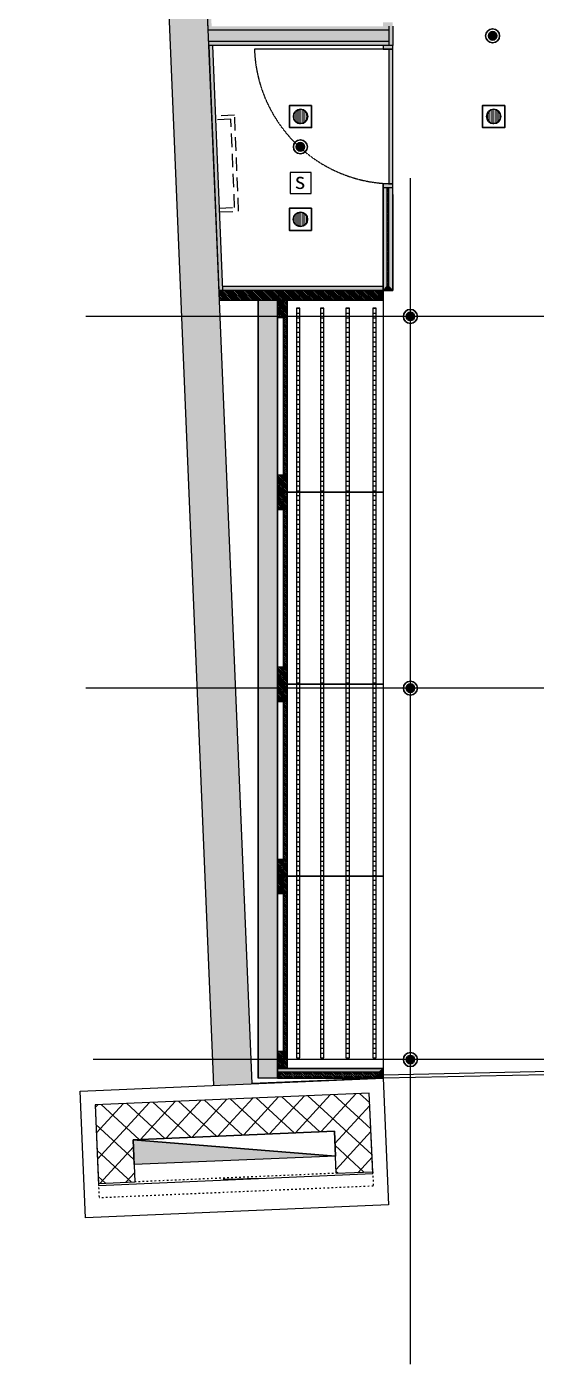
# Model space of a CAD drawing. Header units: millimetres. Extents: x 346472 to 732256, y -34068 to -15883.
# Drawn here: x 607988 to 610642, y -29716 to -22753 of the extents above; entities that cross this region are included whole.
import ezdxf

# ---------------------------------------------------------------- set-up
doc = ezdxf.new("R2010")
doc.units = ezdxf.units.MM
doc.header["$LTSCALE"] = 7
for name, pattern in [('AED-090-P-PL02-N$0$ACAD_ISO03W100', [30, 12, -18]), ('DASH', [0.35, 0.25, -0.1]), ('DASHED', [0.75, 0.5, -0.25]), ('TRATTEGGIATA2', [9.525, 6.35, -3.175])]:
    doc.linetypes.add(name, pattern=pattern)
doc.layers.get('0').update_dxf_attribs({"lineweight": 0})
for name, color, linetype in [('1', 1, 'Continuous'), ('1建筑平面', 7, 'Continuous'), ('AED-090-P-PL02-N$0$HoseReelBackground', 255, 'Continuous'), ('LD_light', 253, 'Continuous'), ('mdf panels', 7, 'Continuous'), ('WALL', 7, 'Continuous'), ('walls', 7, 'Continuous'), ('消防', 5, 'Continuous')]:
    doc.layers.add(name, color=color, linetype=linetype)
for name, color, linetype, lineweight in [('AED-090-P-PL02-N$0$HoseReel', 1, 'Continuous', 13), ('black lacquared metal', 1, 'Continuous', 9), ('EA7 CEILING', 251, 'Continuous', 9), ('EA7 FLOOR', 253, 'Continuous', 5), ('EA7 furniture', 7, 'Continuous', 5), ('LIGHTING LAY OUT', 1, 'Continuous', 18), ('materials', 1, 'Continuous', 40), ('QUOTE', 251, 'Continuous', 5), ('文字', 6, 'Continuous', 5), ('烟感喷淋', 5, 'Continuous', 0)]:
    doc.layers.add(name, color=color, linetype=linetype, lineweight=lineweight)
doc.styles.add('图签-仿宋', font='')
doc.styles.get('图签-仿宋').set_extended_font_data('FangSong_GB2312')

# ---------------------------------------------------------------- blocks, each defined once
blk = doc.blocks.new('Single Rec_1')
at = {"layer": 'LD_light'}
h = blk.add_hatch(dxfattribs=at)
h.set_pattern_fill('DOTS', color=1, scale=10, style=0)
h.set_pattern_definition([(0, (-51.6286, 0), (0.3125, 0.625), [0, -0.625])])
h.paths.add_polyline_path([(10111.94, -501.53, 1), (10103.73, -501.53, 1)])
at = {"layer": 'LD_light', "color": 1}
blk.add_lwpolyline([(10101.49, -495.18), (10114.19, -495.18), (10114.19, -507.88), (10101.49, -507.88)], close=True, dxfattribs=at)
blk.add_circle((10107.84, -501.53), 4.11, dxfattribs=at)
blk = doc.blocks.new('A$C1A5804E3')
at = {"color": 5, "ltscale": 2}
blk.add_lwpolyline([(-699236, -432956), (-698936, -432956), (-698936, -432656), (-699236, -432656)], close=True, dxfattribs=at)
at = {"color": 5, "ltscale": 2, "style": '图签-仿宋'}
blk.add_text('s', height=232, dxfattribs=at).set_placement((-699174, -432889))

msp = doc.modelspace()

# ---------------------------------------------------------------- hatches: boundary and pattern name
at = {"lineweight": 5, "ltscale": 100}
h = msp.add_hatch(color=8, dxfattribs=at)
h.dxf.hatch_style = 1
h.paths.add_polyline_path([(609293.9, -24266.3), (609293.9, -24178.3), (609323.9, -24266.3)], flags=17)
h.paths.add_polyline_path([(609293.9, -24178.3), (609323.9, -24178.3), (609323.9, -24266.3)])
h.paths.add_polyline_path([(609323.9, -24256.3), (609323.9, -24178.3), (609343.9, -24178.3), (609343.9, -24256.3)])
h.paths.add_polyline_path([(609323.9, -25174.3), (609323.9, -24266.3), (609343.9, -24266.3), (609343.9, -25174.3)])
h.paths.add_polyline_path([(609293.9, -25174.3), (609293.9, -25086.3), (609323.9, -25086.3)], flags=17)
h.paths.add_polyline_path([(609293.9, -25174.3), (609323.9, -25086.3), (609323.9, -25174.3)])
h = msp.add_hatch(color=8, dxfattribs=at)
h.dxf.hatch_style = 1
h.paths.add_polyline_path([(609293.9, -25266.3), (609293.9, -25178.3), (609323.9, -25266.3)], flags=17)
h.paths.add_polyline_path([(609293.9, -25178.3), (609323.9, -25178.3), (609323.9, -25266.3)])
h.paths.add_polyline_path([(609323.9, -25256.3), (609323.9, -25178.3), (609343.9, -25178.3), (609343.9, -25256.3)])
h.paths.add_polyline_path([(609323.9, -26174.3), (609323.9, -25266.3), (609343.9, -25266.3), (609343.9, -26174.3)])
h.paths.add_polyline_path([(609293.9, -26174.3), (609293.9, -26086.3), (609323.9, -26086.3)], flags=17)
h.paths.add_polyline_path([(609293.9, -26174.3), (609323.9, -26086.3), (609323.9, -26174.3)])
h = msp.add_hatch(color=8, dxfattribs=at)
h.dxf.hatch_style = 1
h.paths.add_polyline_path([(609293.9, -26266.3), (609293.9, -26178.3), (609323.9, -26266.3)], flags=17)
h.paths.add_polyline_path([(609293.9, -26178.3), (609323.9, -26178.3), (609323.9, -26266.3)])
h.paths.add_polyline_path([(609323.9, -26256.3), (609323.9, -26178.3), (609343.9, -26178.3), (609343.9, -26256.3)])
h.paths.add_polyline_path([(609323.9, -27174.3), (609323.9, -26266.3), (609343.9, -26266.3), (609343.9, -27174.3)])
h.paths.add_polyline_path([(609293.9, -27174.3), (609293.9, -27086.3), (609323.9, -27086.3)], flags=17)
h.paths.add_polyline_path([(609293.9, -27174.3), (609323.9, -27086.3), (609323.9, -27174.3)])
h = msp.add_hatch(color=8, dxfattribs=at)
h.dxf.hatch_style = 1
h.paths.add_polyline_path([(609293.9, -27266.3), (609293.9, -27178.3), (609323.9, -27266.3)], flags=17)
h.paths.add_polyline_path([(609293.9, -27178.3), (609323.9, -27178.3), (609323.9, -27266.3)])
h.paths.add_polyline_path([(609323.9, -27256.3), (609323.9, -27178.3), (609343.9, -27178.3), (609343.9, -27256.3)])
h.paths.add_polyline_path([(609323.9, -28174.3), (609323.9, -27266.3), (609343.9, -27266.3), (609343.9, -28174.3)])
h.paths.add_polyline_path([(609293.9, -28174.3), (609293.9, -28086.3), (609323.9, -28086.3)], flags=17)
h.paths.add_polyline_path([(609293.9, -28174.3), (609323.9, -28086.3), (609323.9, -28174.3)])
at = {"layer": 'AED-090-P-PL02-N$0$HoseReel', "lineweight": 5, "extrusion": (0.001481, 7.72385e-05, 0.999999)}
msp.add_hatch(color=8, dxfattribs=at).paths.add_polyline_path([(609595.4, -28632.3), (608546.4, -28677.3), (608540.8, -28547.5)])
at = {"layer": 'EA7 furniture', "lineweight": 5}
h = msp.add_hatch(color=8, dxfattribs=at)
h.dxf.hatch_style = 1
h.paths.add_polyline_path([(609873.9, -22750.3), (609843.9, -22750.3), (608930.7, -22750.3), (608931.5, -22770.3), (609873.9, -22770.3)])
h.paths.add_polyline_path([(608902.9, -21580.3), (608882.9, -21580.3), (608930.7, -22750.3), (608950.7, -22750.3)])
h = msp.add_hatch(color=8, dxfattribs=at)
h.dxf.hatch_style = 1
h.paths.add_polyline_path([(609893.9, -22010.3), (609843.9, -22010.3), (609843.9, -22030.3), (609893.9, -22030.3)])
h.paths.add_polyline_path([(609893.9, -23570.3), (609843.9, -23570.3), (609843.9, -23590.3), (609893.9, -23590.3)])
h = msp.add_hatch(color=8, dxfattribs=at)
h.dxf.hatch_style = 1
h.paths.add_polyline_path([(609843.9, -22730.3), (609843.9, -22750.3), (609893.9, -22750.3), (609893.9, -22730.3)])
h.paths.add_polyline_path([(609893.9, -22850.3), (609843.9, -22850.3), (609843.9, -22870.3), (609873.9, -22870.3), (609893.9, -22870.3)])
h = msp.add_hatch(color=8, dxfattribs=at)
h.dxf.hatch_style = 1
h.paths.add_polyline_path([(609873.9, -22830.3), (609873.9, -22770.3), (608931.5, -22770.3), (608934, -22830.3)])
h = msp.add_hatch(color=8, dxfattribs=at)
h.dxf.hatch_style = 1
h.paths.add_polyline_path([(609873.9, -22830.3), (608934, -22830.3), (608934.8, -22850.3), (609873.9, -22850.3)])
h.paths.add_polyline_path([(608977.1, -24139.7), (609393.6, -24139.7), (609393.6, -23902.5), (608977.1, -23902.5)], flags=9)
h.paths.add_polyline_path([(609471.2, -23988.2), (609785.3, -23988.2), (609785.3, -23751), (609471.2, -23751)], flags=9)
h = msp.add_hatch(color=8, dxfattribs=at)
h.dxf.hatch_style = 1
h.paths.add_polyline_path([(609534, -24105.5), (609007, -24105.5), (609007.9, -24125.5), (609534, -24125.5)])
h.paths.add_polyline_path([(609843.9, -24105.5), (609557.9, -24105.5), (609557.9, -24125.5), (609843.9, -24126.3), (609843.9, -24125.5)])
h.paths.add_polyline_path([(609557.9, -24105.5), (609534, -24105.5), (609534, -24125.5), (609557.9, -24125.5)])
at = {"layer": 'LIGHTING LAY OUT'}
h = msp.add_hatch(dxfattribs=at)
h.set_pattern_fill('ACAD_ISO08W100', color=8, scale=5)
h.set_pattern_definition([(360, (601368.452, 167256.347), (1e-14, 25), [120, -15, 30, -15])])
h.paths.add_polyline_path([(609393.5, -24217.8), (609393.5, -26168.3), (609411, -26168.3), (609411, -24217.8)])
h = msp.add_hatch(dxfattribs=at)
h.set_pattern_fill('ACAD_ISO08W100', color=8, scale=5)
h.set_pattern_definition([(360, (601492.224, 167256.347), (1e-14, 25), [120, -15, 30, -15])])
h.paths.add_polyline_path([(609517.3, -24217.8), (609517.3, -26168.3), (609534.8, -26168.3), (609534.8, -24217.8)])
h = msp.add_hatch(dxfattribs=at)
h.set_pattern_fill('ACAD_ISO08W100', color=8, scale=5)
h.set_pattern_definition([(360, (601625.64, 167256.347), (1e-14, 25), [120, -15, 30, -15])])
h.paths.add_polyline_path([(609650.7, -24217.8), (609650.7, -26168.3), (609668.2, -26168.3), (609668.2, -24217.8)])
h = msp.add_hatch(dxfattribs=at)
h.set_pattern_fill('ACAD_ISO08W100', color=8, scale=5)
h.set_pattern_definition([(360, (601765.214, 167256.347), (1e-14, 25), [120, -15, 30, -15])])
h.paths.add_polyline_path([(609790.3, -24217.8), (609790.3, -26168.3), (609807.8, -26168.3), (609807.8, -24217.8)])
h = msp.add_hatch(dxfattribs=at)
h.set_pattern_fill('ACAD_ISO08W100', color=8, scale=5)
h.set_pattern_definition([(360, (601368.45, 165303.343), (1e-14, 25), [120, -15, 30, -15])])
h.paths.add_polyline_path([(609393.5, -26170.8), (609393.5, -28121.3), (609411, -28121.3), (609411, -26170.8)])
h = msp.add_hatch(dxfattribs=at)
h.set_pattern_fill('ACAD_ISO08W100', color=8, scale=5)
h.set_pattern_definition([(360, (601492.223, 165303.343), (1e-14, 25), [120, -15, 30, -15])])
h.paths.add_polyline_path([(609517.3, -26170.8), (609517.3, -28121.3), (609534.8, -28121.3), (609534.8, -26170.8)])
h = msp.add_hatch(dxfattribs=at)
h.set_pattern_fill('ACAD_ISO08W100', color=8, scale=5)
h.set_pattern_definition([(360, (601625.64, 165303.343), (1e-14, 25), [120, -15, 30, -15])])
h.paths.add_polyline_path([(609650.7, -26170.8), (609650.7, -28121.3), (609668.2, -28121.3), (609668.2, -26170.8)])
h = msp.add_hatch(dxfattribs=at)
h.set_pattern_fill('ACAD_ISO08W100', color=8, scale=5)
h.set_pattern_definition([(360, (601765.213, 165303.343), (1e-14, 25), [120, -15, 30, -15])])
h.paths.add_polyline_path([(609790.3, -26170.8), (609790.3, -28121.3), (609807.8, -28121.3), (609807.8, -26170.8)])
at = {"layer": 'mdf panels', "lineweight": 5}
h = msp.add_hatch(dxfattribs=at)
h.set_pattern_fill('ANSI31', color=8, scale=2, angle=90)
h.set_pattern_definition([(135, (624028.648, -114036.774), (-4.49012806, -4.49012806), [])])
h.paths.add_polyline_path([(609323.9, -25096.3), (609323.9, -25174.3), (609343.9, -25174.3), (609343.9, -25096.3)])
h.paths.add_polyline_path([(609293.9, -25086.3), (609293.9, -25174.3), (609323.9, -25086.3)], flags=17)
h.paths.add_polyline_path([(609293.9, -25174.3), (609323.9, -25174.3), (609323.9, -25096.3), (609323.9, -25086.3)], flags=17)
h.paths.add_polyline_path([(609293.9, -24178.3), (609293.9, -24266.3), (609323.9, -24178.3)], flags=17)
h.paths.add_polyline_path([(609293.9, -24266.3), (609323.9, -24266.3), (609323.9, -24178.3)], flags=17)
h.paths.add_polyline_path([(609343.9, -24266.3), (609323.9, -24266.3), (609323.9, -25086.3), (609343.9, -25086.3)])
h.paths.add_polyline_path([(609323.9, -24256.3), (609343.9, -24256.3), (609343.9, -24178.3), (609323.9, -24178.3)])
h = msp.add_hatch(dxfattribs=at)
h.set_pattern_fill('ANSI31', color=8, scale=2, angle=90)
h.set_pattern_definition([(135, (624028.648, -115036.774), (-4.49012806, -4.49012806), [])])
h.paths.add_polyline_path([(609323.9, -26096.3), (609323.9, -26174.3), (609343.9, -26174.3), (609343.9, -26096.3)])
h.paths.add_polyline_path([(609293.9, -26086.3), (609293.9, -26174.3), (609323.9, -26086.3)], flags=17)
h.paths.add_polyline_path([(609293.9, -26174.3), (609323.9, -26174.3), (609323.9, -26096.3), (609323.9, -26086.3)], flags=17)
h.paths.add_polyline_path([(609293.9, -25178.3), (609293.9, -25266.3), (609323.9, -25178.3)], flags=17)
h.paths.add_polyline_path([(609293.9, -25266.3), (609323.9, -25266.3), (609323.9, -25178.3)], flags=17)
h.paths.add_polyline_path([(609343.9, -25266.3), (609323.9, -25266.3), (609323.9, -26086.3), (609343.9, -26086.3)])
h.paths.add_polyline_path([(609323.9, -25256.3), (609343.9, -25256.3), (609343.9, -25178.3), (609323.9, -25178.3)])
h = msp.add_hatch(dxfattribs=at)
h.set_pattern_fill('ANSI31', color=8, scale=2, angle=90)
h.set_pattern_definition([(135, (624028.648, -116036.774), (-4.49012806, -4.49012806), [])])
h.paths.add_polyline_path([(609323.9, -27096.3), (609323.9, -27174.3), (609343.9, -27174.3), (609343.9, -27096.3)])
h.paths.add_polyline_path([(609293.9, -27086.3), (609293.9, -27174.3), (609323.9, -27086.3)], flags=17)
h.paths.add_polyline_path([(609293.9, -27174.3), (609323.9, -27174.3), (609323.9, -27096.3), (609323.9, -27086.3)], flags=17)
h.paths.add_polyline_path([(609293.9, -26178.3), (609293.9, -26266.3), (609323.9, -26178.3)], flags=17)
h.paths.add_polyline_path([(609293.9, -26266.3), (609323.9, -26266.3), (609323.9, -26178.3)], flags=17)
h.paths.add_polyline_path([(609343.9, -26266.3), (609323.9, -26266.3), (609323.9, -27086.3), (609343.9, -27086.3)])
h.paths.add_polyline_path([(609323.9, -26256.3), (609343.9, -26256.3), (609343.9, -26178.3), (609323.9, -26178.3)])
h = msp.add_hatch(dxfattribs=at)
h.set_pattern_fill('ANSI31', color=8, scale=2, angle=90)
h.set_pattern_definition([(135, (624028.648, -117036.774), (-4.49012806, -4.49012806), [])])
h.paths.add_polyline_path([(609323.9, -28096.3), (609323.9, -28174.3), (609343.9, -28174.3), (609343.9, -28096.3)])
h.paths.add_polyline_path([(609293.9, -28086.3), (609293.9, -28174.3), (609323.9, -28086.3)], flags=17)
h.paths.add_polyline_path([(609293.9, -28174.3), (609323.9, -28174.3), (609323.9, -28096.3), (609323.9, -28086.3)], flags=17)
h.paths.add_polyline_path([(609293.9, -27178.3), (609293.9, -27266.3), (609323.9, -27178.3)], flags=17)
h.paths.add_polyline_path([(609293.9, -27266.3), (609323.9, -27266.3), (609323.9, -27178.3)], flags=17)
h.paths.add_polyline_path([(609343.9, -27266.3), (609323.9, -27266.3), (609323.9, -28086.3), (609343.9, -28086.3)])
h.paths.add_polyline_path([(609323.9, -27256.3), (609343.9, -27256.3), (609343.9, -27178.3), (609323.9, -27178.3)])
at = {"layer": 'QUOTE', "lineweight": 5}
h = msp.add_hatch(color=8, dxfattribs=at)
h.dxf.hatch_style = 1
h.paths.add_polyline_path([(609893.9, -22750.3), (609873.9, -22750.3), (609873.9, -22850.3), (609893.9, -22850.3)])
at = {"layer": 'WALL', "lineweight": 5}
h = msp.add_hatch(color=8, dxfattribs=at)
h.dxf.hatch_style = 1
h.paths.add_polyline_path([(608955.7, -22850.3), (608935.7, -22850.3), (608987.9, -24126.3), (609007.9, -24126.3)])
h = msp.add_hatch(color=8, dxfattribs=at)
h.dxf.hatch_style = 1
h.paths.add_polyline_path([(609893.9, -22870.3), (609873.9, -22870.3), (609873.9, -23570.3), (609893.9, -23570.3)])
h = msp.add_hatch(color=8, dxfattribs=at)
h.dxf.hatch_style = 1
h.paths.add_polyline_path([(609843.9, -23570.3), (609843.9, -24126.3), (609863.9, -24106.3), (609863.9, -23590.3), (609843.9, -23590.3)])
h = msp.add_hatch(color=8, dxfattribs=at)
h.dxf.hatch_style = 1
h.paths.add_polyline_path([(609893.9, -23590.3), (609873.9, -23590.3), (609873.9, -24106.3), (609893.9, -24126.3)])
h = msp.add_hatch(color=8, dxfattribs=at)
h.dxf.hatch_style = 1
h.paths.add_polyline_path([(609823.9, -24156.3), (609843.9, -24176.3), (609294.6, -24176.3), (609294.6, -24156.3)])
h = msp.add_hatch(color=8, dxfattribs=at)
h.dxf.hatch_style = 1
h.paths.add_polyline_path([(609843.9, -24126.3), (609843.9, -24176.3), (609823.9, -24156.3), (609823.9, -24126.3)])
h = msp.add_hatch(color=8, dxfattribs=at)
h.dxf.hatch_style = 1
h.paths.add_polyline_path([(609843.9, -24126.3), (609893.9, -24126.3), (609873.9, -24106.3), (609863.9, -24106.3)])
h = msp.add_hatch(color=8, dxfattribs=at)
h.dxf.hatch_style = 1
h.paths.add_polyline_path([(609823.9, -28196.3), (609843.9, -28176.3), (609293.9, -28176.3), (609293.9, -28196.3)])
h = msp.add_hatch(color=8, dxfattribs=at)
h.dxf.hatch_style = 1
h.paths.add_polyline_path([(609843.9, -28226.3), (609843.9, -28176.3), (609823.9, -28196.3), (609823.9, -28226.3)])
at = {"layer": 'walls', "lineweight": 5}
h = msp.add_hatch(color=8, dxfattribs=at)
h.dxf.hatch_style = 1
h.paths.add_polyline_path([(608265.1, -18898.8), (607987.6, -19000.9), (608669, -21270), (608959.8, -28264.2), (609159.5, -28255.6), (608868.8, -21261.7), (613996.2, -22516.6), (613996.2, -22310.7), (608916.3, -21067.4)])
h.paths.add_polyline_path([(613996.2, -22310.7), (613996.2, -22516.6), (620889, -24203.6), (620752, -24763.5), (620733.3, -24839.8), (620830.4, -24863.6), (620927.6, -24887.4), (621130.8, -24056.9)])
h.paths.add_polyline_path([(620683.9, -25883), (620720.7, -25732.4), (620526.5, -25684.9), (620442.1, -26029.7), (622831.6, -26614.5), (622300.2, -28785.8), (622507.7, -28785.8), (623077.7, -26474.1)])
h.paths.add_polyline_path([(622507.7, -28785.8), (622300.2, -28785.8), (622259.7, -28951.2), (622454.8, -29000.3)])
h.paths.add_polyline_path([(622260.4, -28951.4), (622238.1, -29039.5), (622214.6, -29135.7), (622213.5, -29140), (623617, -29488.6), (623667.5, -29305.4)])
h = msp.add_hatch(color=8, dxfattribs=at)
h.dxf.hatch_style = 1
h.paths.add_polyline_path([(609293.9, -24176.8), (609193.9, -24176.8), (609193.9, -28226.3), (609293.9, -28226.3)])
at = {"layer": '消防', "ltscale": 2}
for points in [[(610436.6, -22800.6, 1), (610392.8, -22800.6, 1)], [(609434.8, -23378.3, 1), (609391.1, -23378.3, 1)], [(610007.9, -24261.5, 1), (609964.1, -24261.5, 1)], [(610007.9, -26196.5, 1), (609964.1, -26196.5, 1)], [(610007.9, -28130.4, 1), (609964.1, -28130.4, 1)]]:
    msp.add_hatch(color=5, dxfattribs=at).paths.add_polyline_path(points)

# ---------------------------------------------------------------- linework, layer by layer
at = {"color": 8, "linetype": 'Continuous', "lineweight": 5}
for p, q in [((609293.9, -28176.3), (609843.9, -28176.3)), ((609293.9, -28226.3), (609293.9, -28176.3)), ((609843.9, -28176.3), (609843.9, -28226.3)), ((609843.9, -28226.3), (609293.9, -28226.3))]:
    msp.add_line(p, q, dxfattribs=at)
at = {"layer": '1', "color": 8, "lineweight": 5}
msp.add_lwpolyline([(609843.9, -28211.1), (609843.9, -28226.1), (611191.3, -28197.1), (611191.3, -28182.1)], close=True, dxfattribs=at)
at = {"layer": '1建筑平面', "color": 8, "lineweight": 5, "extrusion": (0.001481, 7.72385e-05, 0.999999)}
for p, q in [((608265.4, -28294, 2.3), (609843.9, -28226.3)), ((609843.9, -28226.3), (609872.2, -28885.7, 0)), ((608293.7, -28953.4, 2.4), (608265.4, -28294, 2.3)), ((609872.2, -28885.7, 0), (608293.7, -28953.4, 2.4))]:
    msp.add_line(p, q, dxfattribs=at)
at = {"layer": '1建筑平面', "color": 8, "lineweight": 5, "extrusion": (-0.001885, -6.71721e-05, 0.999998)}
msp.add_arc((610838.3, -90147.1, -1144.9), 61419, 91.519878, 91.706439, dxfattribs=at)
at = {"layer": 'AED-090-P-PL02-N$0$HoseReel', "color": 8, "lineweight": 5, "extrusion": (0.001481, 7.72385e-05, 0.999999)}
for p, q in [((609772.2, -28304.4, 0.1), (608343.5, -28365.7, 2.2)), ((609789.8, -28714.1, 0.1), (609772.2, -28304.4, 0.1)), ((608343.5, -28365.7, 2.2), (608361.1, -28775.3, 2.2)), ((608541.5, -28547.4, 2), (609590.5, -28502.4, 0.4)), ((609590.5, -28502.4, 0.4), (608541.5, -28547.4, 2)), ((608547.1, -28677.3, 2), (608541.5, -28547.4, 2)), ((609596.1, -28632.3, 0.4), (608541.5, -28547.4, 2)), ((608547.1, -28677.3, 2), (608541.5, -28547.4, 2)), ((608541.5, -28547.4, 2), (609596.1, -28632.3, 0.4)), ((608541.5, -28547.4, 2), (608550.9, -28767.2, 2)), ((609590.5, -28502.4, 0.4), (609596.1, -28632.3, 0.4)), ((609599.9, -28722.2, 0.4), (609590.5, -28502.4, 0.4)), ((609596.1, -28632.3, 0.4), (608547.1, -28677.3, 2)), ((609596.1, -28632.3, 0.4), (608547.1, -28677.3, 2)), ((609599.9, -28722.2, 0.4), (609789.8, -28714.1, 0.1)), ((608361.1, -28775.3, 2.2), (608550.9, -28767.2, 1.9))]:
    msp.add_line(p, q, dxfattribs=at)
at = {"layer": 'AED-090-P-PL02-N$0$HoseReel', "color": 8, "linetype": 'Continuous', "lineweight": 5, "extrusion": (0.001481, 7.72385e-05, 0.999999)}
for p, q in [((609030.3, -28336.3, 1.2), (608848.6, -28534.2, 1.5)), ((609164.9, -28330.5, 1), (608983.2, -28528.5, 1.3)), ((609047.7, -28335.5, 1.2), (609245.7, -28517.2, 0.9)), ((609299.4, -28324.7, 0.8), (609117.8, -28522.7, 1.1)), ((609182.3, -28329.7, 1), (609380.2, -28511.4, 0.7)), ((609434, -28318.9, 0.6), (609252.3, -28516.9, 0.9)), ((609316.8, -28324, 0.8), (609514.8, -28505.6, 0.5)), ((609568.6, -28313.2, 0.4), (609386.9, -28511.1, 0.7)), ((609451.4, -28318.2, 0.6), (609786, -28625.2, 0.1)), ((609703.2, -28307.4, 0.2), (609521.5, -28505.4, 0.5)), ((609586, -28312.4, 0.4), (609780.2, -28490.6, 0.1)), ((609720.6, -28306.6, 0.2), (609774.4, -28356, 0.1)), ((608357.4, -28365.1, 2.2), (608344.1, -28379.6, 2.2)), ((608492, -28359.3, 2), (608349.9, -28514.2, 2.2)), ((608626.5, -28353.6, 1.8), (608355.7, -28648.7, 2.2)), ((608374.8, -28364.4, 2.2), (608572.8, -28546.1, 1.9)), ((608509.4, -28358.6, 2), (608707.3, -28540.3, 1.7)), ((608761.1, -28347.8, 1.6), (608579.4, -28545.8, 1.9)), ((608643.9, -28352.8, 1.8), (608841.9, -28534.5, 1.5)), ((608895.7, -28342, 1.4), (608714, -28540, 1.7)), ((608778.5, -28347.1, 1.6), (608976.5, -28528.7, 1.3)), ((608913.1, -28341.3, 1.4), (609111.1, -28523, 1.1)), ((609775, -28370, 0.1), (609593.3, -28568, 0.4)), ((608347.9, -28469, 2.2), (608545.9, -28650.7, 2)), ((609780.8, -28504.6, 0.1), (609599.1, -28702.5, 0.4)), ((608353.7, -28603.6, 2.2), (608532.8, -28768, 2)), ((608543.1, -28585.4, 2), (608369.1, -28775, 2.2)), ((609593.8, -28578.1, 0.4), (609744, -28716, 0.2)), ((609786.6, -28639.2, 0.1), (609714.9, -28717.3, 0.2)), ((608359.5, -28738.2, 2.2), (608398.2, -28773.7, 2.2)), ((608548.9, -28719.9, 2), (608503.7, -28769.2, 2)), ((609599.5, -28712.7, 0.4), (609609.5, -28721.8, 0.4))]:
    msp.add_line(p, q, dxfattribs=at)
at = {"layer": 'AED-090-P-PL02-N$0$HoseReel', "color": 8, "linetype": 'AED-090-P-PL02-N$0$ACAD_ISO03W100', "lineweight": 5, "ltscale": 0.1, "extrusion": (0.001481, 7.72385e-05, 0.999999)}
for p, q in [((609585.5, -28722.8, 0.4), (608550.9, -28767.2, 1.9)), ((609789.8, -28714.1, 0.1), (609793, -28789, 0.1)), ((608361.1, -28775.3, 2.2), (608364.3, -28850.3, 2.2)), ((609793, -28789, 0.1), (608364.3, -28850.3, 2.2))]:
    msp.add_line(p, q, dxfattribs=at)
at = {"layer": 'AED-090-P-PL02-N$0$HoseReelBackground', "color": 8, "lineweight": 5, "extrusion": (0.001481, 7.72385e-05, 0.999999)}
for p, q in [((609772.2, -28304.4, 0.1), (608343.5, -28365.7, 2.2)), ((609790.2, -28724, 0.1), (609772.2, -28304.4, 0.1)), ((608343.5, -28365.7, 2.2), (608361.5, -28785.3, 2.2)), ((608361.5, -28785.3, 2.2), (609790.2, -28724, 0.1))]:
    msp.add_line(p, q, dxfattribs=at)
at = {"layer": 'black lacquared metal', "color": 8, "lineweight": 5}
for points in [[(609293.9, -25176.3), (609293.9, -24176.3), (609843.9, -24176.3), (609843.9, -25176.3)], [(609293.9, -24176.3), (609293.9, -24178.3), (609343.9, -24178.3), (609343.9, -24176.3)], [(609293.9, -25176.3), (609293.9, -25174.3), (609343.9, -25174.3), (609343.9, -25176.3)], [(609293.9, -26176.3), (609293.9, -25176.3), (609843.9, -25176.3), (609843.9, -26176.3)], [(609293.9, -25176.3), (609293.9, -25178.3), (609343.9, -25178.3), (609343.9, -25176.3)], [(609293.9, -26176.3), (609293.9, -26174.3), (609343.9, -26174.3), (609343.9, -26176.3)], [(609293.9, -27176.3), (609293.9, -26176.3), (609843.9, -26176.3), (609843.9, -27176.3)], [(609293.9, -26176.3), (609293.9, -26178.3), (609343.9, -26178.3), (609343.9, -26176.3)], [(609293.9, -27176.3), (609293.9, -27174.3), (609343.9, -27174.3), (609343.9, -27176.3)], [(609293.9, -28176.3), (609293.9, -27176.3), (609843.9, -27176.3), (609843.9, -28176.3)], [(609293.9, -27176.3), (609293.9, -27178.3), (609343.9, -27178.3), (609343.9, -27176.3)], [(609293.9, -28176.3), (609293.9, -28174.3), (609343.9, -28174.3), (609343.9, -28176.3)]]:
    msp.add_lwpolyline(points, close=True, dxfattribs=at)
at = {"layer": 'black lacquared metal', "color": 8, "linetype": 'TRATTEGGIATA2', "lineweight": 5}
for points in [[(609293.9, -25176.3), (609293.9, -24176.3), (609343.9, -24176.3), (609343.9, -25176.3)], [(609293.9, -25176.3), (609293.9, -24176.3), (609343.9, -24176.3), (609343.9, -25176.3)], [(609293.9, -26176.3), (609293.9, -25176.3), (609343.9, -25176.3), (609343.9, -26176.3)], [(609293.9, -26176.3), (609293.9, -25176.3), (609343.9, -25176.3), (609343.9, -26176.3)], [(609293.9, -27176.3), (609293.9, -26176.3), (609343.9, -26176.3), (609343.9, -27176.3)], [(609293.9, -27176.3), (609293.9, -26176.3), (609343.9, -26176.3), (609343.9, -27176.3)], [(609293.9, -28176.3), (609293.9, -27176.3), (609343.9, -27176.3), (609343.9, -28176.3)], [(609293.9, -28176.3), (609293.9, -27176.3), (609343.9, -27176.3), (609343.9, -28176.3)]]:
    msp.add_lwpolyline(points, close=True, dxfattribs=at)
at = {"layer": 'EA7 CEILING', "color": 8, "lineweight": 5, "extrusion": (0.001481, 7.72385e-05, 0.999999)}
for p, q in [((609772.2, -28304.4, 0.1), (608343.5, -28365.7, 2.2)), ((609790.2, -28724, 0.1), (609772.2, -28304.4, 0.1)), ((608343.5, -28365.7, 2.2), (608361.5, -28785.3, 2.2)), ((608361.5, -28785.3, 2.2), (609790.2, -28724, 0.1))]:
    msp.add_line(p, q, dxfattribs=at)
at = {"layer": 'EA7 FLOOR', "color": 8, "lineweight": 5}
msp.add_line((609843.9, -24126.3, -1), (609843.9, -23570.3, -1), dxfattribs=at)
at = {"layer": 'EA7 furniture', "color": 8, "lineweight": 5}
for p, q in [((608882.9, -21580.3, -1), (608931.5, -22770.3, -1)), ((609873.9, -22750.3, -1), (609873.9, -22850.3, -1)), ((608935.7, -22850.3, -1), (608987.9, -24126.3, 1)), ((608955.7, -22850.3, -1), (609007.9, -24125.5, 1)), ((609843.9, -22850.3, -1), (609843.9, -22870.3, -1)), ((609843.9, -24126.3, 1), (608987.9, -24126.3, 1)), ((608987.9, -24126.3, 1), (608990, -24176.9, 1)), ((609293.9, -24176.8, 1), (609294.6, -24156.3)), ((609843.9, -24176.3, 1), (609843.9, -24126.3, 1)), ((608990, -24176.9, 1), (609843.9, -24176.3, 1)), ((609843.9, -28176.3), (609293.9, -28176.3)), ((609293.9, -28176.3), (609293.9, -28226.3)), ((609843.9, -28176.3), (609293.9, -28176.3)), ((609293.9, -28176.3), (609293.9, -28226.3)), ((609843.9, -28176.3), (609293.9, -28176.3)), ((609293.9, -28176.3), (609293.9, -28226.3)), ((609843.9, -28226.3), (609843.9, -28176.3)), ((609843.9, -28226.3), (609843.9, -28176.3)), ((609843.9, -28226.3), (609843.9, -28176.3)), ((609293.9, -28226.3), (609843.9, -28226.3)), ((609293.9, -28226.3), (609843.9, -28226.3))]:
    msp.add_line(p, q, dxfattribs=at)
at = {"layer": 'EA7 furniture', "color": 8, "linetype": 'DASHED', "lineweight": 5, "ltscale": 20}
for p, q in [((609070.6, -23213.8, 0), (608970.7, -23217.9, 0)), ((609051.5, -23234.6, 0), (608971.6, -23237.9, 0)), ((609070.3, -23694.2, 0), (609051.5, -23234.6, 0)), ((609091.1, -23713.4, 0), (609070.6, -23213.8, 0)), ((608990.3, -23697.5, 0), (609070.3, -23694.2, 0)), ((608991.2, -23717.5, 0), (609091.1, -23713.4, 0))]:
    msp.add_line(p, q, dxfattribs=at)
at = {"layer": 'EA7 furniture', "color": 8, "linetype": 'Continuous', "lineweight": 5}
for p, q in [((609863.9, -23598.5, -1), (609872.1, -23590.3, -1)), ((609863.9, -23607.5, -1), (609873.9, -23597.5, -1)), ((609863.9, -23616.5, -1), (609873.9, -23606.5, -1)), ((609863.9, -23625.4, -1), (609873.9, -23615.4, -1)), ((609863.9, -23634.4, -1), (609873.9, -23624.4, -1)), ((609863.9, -23643.4, -1), (609873.9, -23633.4, -1)), ((609863.9, -23652.4, -1), (609873.9, -23642.4, -1)), ((609863.9, -23661.4, -1), (609873.9, -23651.4, -1)), ((609863.9, -23670.3, -1), (609873.9, -23660.3, -1)), ((609863.9, -23679.3, -1), (609873.9, -23669.3, -1)), ((609863.9, -23688.3, -1), (609873.9, -23678.3, -1)), ((609863.9, -23697.3, -1), (609873.9, -23687.3, -1)), ((609863.9, -23706.3, -1), (609873.9, -23696.3, -1)), ((609863.9, -23715.2, -1), (609873.9, -23705.2, -1)), ((609863.9, -23724.2, -1), (609873.9, -23714.2, -1)), ((609863.9, -23733.2, -1), (609873.9, -23723.2, -1)), ((609863.9, -23742.2, -1), (609873.9, -23732.2, -1)), ((609863.9, -23751.2, -1), (609873.9, -23741.2, -1)), ((609863.9, -23760.1, -1), (609873.9, -23750.1, -1)), ((609863.9, -23769.1, -1), (609873.9, -23759.1, -1)), ((609863.9, -23778.1, -1), (609873.9, -23768.1, -1)), ((609863.9, -23787.1, -1), (609873.9, -23777.1, -1)), ((609863.9, -23796.1, -1), (609873.9, -23786.1, -1)), ((609863.9, -23805, -1), (609873.9, -23795, -1)), ((609863.9, -23814, -1), (609873.9, -23804, -1)), ((609863.9, -23823, -1), (609873.9, -23813, -1)), ((609863.9, -23832, -1), (609873.9, -23822, -1)), ((609863.9, -23841, -1), (609873.9, -23831, -1)), ((609863.9, -23849.9, -1), (609873.9, -23839.9, -1)), ((609863.9, -23858.9, -1), (609873.9, -23848.9, -1)), ((609863.9, -23867.9, -1), (609873.9, -23857.9, -1)), ((609863.9, -23876.9, -1), (609873.9, -23866.9, -1)), ((609863.9, -23885.9, -1), (609873.9, -23875.9, -1)), ((609863.9, -23894.8, -1), (609873.9, -23884.8, -1)), ((609863.9, -23903.8, -1), (609873.9, -23893.8, -1)), ((609863.9, -23912.8, -1), (609873.9, -23902.8, -1)), ((609863.9, -23921.8, -1), (609873.9, -23911.8, -1)), ((609863.9, -23930.8, -1), (609873.9, -23920.8, -1)), ((609863.9, -23939.7, -1), (609873.9, -23929.7, -1)), ((609863.9, -23948.7, -1), (609873.9, -23938.7, -1)), ((609863.9, -23957.7, -1), (609873.9, -23947.7, -1)), ((609863.9, -23966.7, -1), (609873.9, -23956.7, -1)), ((609863.9, -23975.7, -1), (609873.9, -23965.7, -1)), ((609863.9, -23984.6, -1), (609873.9, -23974.6, -1)), ((609863.9, -23993.6, -1), (609873.9, -23983.6, -1)), ((609863.9, -24002.6, -1), (609873.9, -23992.6, -1)), ((609863.9, -24011.6, -1), (609873.9, -24001.6, -1)), ((609863.9, -24020.6, -1), (609873.9, -24010.6, -1)), ((609863.9, -24029.5, -1), (609873.9, -24019.5, -1)), ((609863.9, -24038.5, -1), (609873.9, -24028.5, -1)), ((609863.9, -24047.5, -1), (609873.9, -24037.5, -1)), ((609863.9, -24056.5, -1), (609873.9, -24046.5, -1)), ((609863.9, -24065.5, -1), (609873.9, -24055.5, -1)), ((609863.9, -24074.4, -1), (609873.9, -24064.4, -1)), ((609863.9, -24083.4, -1), (609873.9, -24073.4, -1)), ((609863.9, -24092.4, -1), (609873.9, -24082.4, -1)), ((609863.9, -24101.4, -1), (609873.9, -24091.4, -1)), ((609030, -24176.9, 1), (608988.2, -24135.1, 1)), ((609039, -24176.9, 1), (608988.4, -24126.3, 1)), ((609021, -24176.9, 1), (608988.6, -24144.5, 1)), ((609012.1, -24176.9, 1), (608989, -24153.8, 1)), ((609048, -24176.9, 1), (608997.4, -24126.3, 1)), ((609056.9, -24176.8, 1), (609006.4, -24126.3, 1)), ((609065.9, -24176.8, 1), (609015.4, -24126.3, 1)), ((609074.9, -24176.8, 1), (609024.3, -24126.3, 1)), ((609083.9, -24176.8, 1), (609033.3, -24126.3, 1)), ((609092.8, -24176.8, 1), (609042.3, -24126.3, 1)), ((609101.8, -24176.8, 1), (609051.3, -24126.3, 1)), ((609110.8, -24176.8, 1), (609060.3, -24126.3, 1)), ((609119.8, -24176.8, 1), (609069.2, -24126.3, 1)), ((609128.7, -24176.8, 1), (609078.2, -24126.3, 1)), ((609137.7, -24176.8, 1), (609087.2, -24126.3, 1)), ((609146.7, -24176.8, 1), (609096.2, -24126.3, 1)), ((609155.7, -24176.8, 1), (609105.2, -24126.3, 1)), ((609164.6, -24176.8, 1), (609114.1, -24126.3, 1)), ((609173.6, -24176.8, 1), (609123.1, -24126.3, 1)), ((609182.6, -24176.8, 1), (609132.1, -24126.3, 1)), ((609191.6, -24176.8, 1), (609141.1, -24126.3, 1)), ((609200.5, -24176.7, 1), (609150.1, -24126.3, 1)), ((609209.5, -24176.7, 1), (609159, -24126.3, 1)), ((609218.5, -24176.7, 1), (609168, -24126.3, 1)), ((609227.4, -24176.7, 1), (609177, -24126.3, 1)), ((609236.4, -24176.7, 1), (609186, -24126.3, 1)), ((609245.4, -24176.7, 1), (609195, -24126.3, 1)), ((609254.4, -24176.7, 1), (609203.9, -24126.3, 1)), ((609263.3, -24176.7, 1), (609212.9, -24126.3, 1)), ((609272.3, -24176.7, 1), (609221.9, -24126.3, 1)), ((609281.3, -24176.7, 1), (609230.9, -24126.3, 1)), ((609290.3, -24176.7, 1), (609239.9, -24126.3, 1)), ((609299.2, -24176.7, 1), (609248.8, -24126.3, 1)), ((609308.2, -24176.7, 1), (609257.8, -24126.3, 1)), ((609317.2, -24176.7, 1), (609266.8, -24126.3, 1)), ((609326.2, -24176.7, 1), (609275.8, -24126.3, 1)), ((609335.1, -24176.6, 1), (609284.8, -24126.3, 1)), ((609344.1, -24176.6, 1), (609293.7, -24126.3, 1)), ((609353.1, -24176.6, 1), (609302.7, -24126.3, 1)), ((609362.1, -24176.6, 1), (609311.7, -24126.3, 1)), ((609371, -24176.6, 1), (609320.7, -24126.3, 1)), ((609380, -24176.6, 1), (609329.7, -24126.3, 1)), ((609389, -24176.6, 1), (609338.6, -24126.3, 1)), ((609397.9, -24176.6, 1), (609347.6, -24126.3, 1)), ((609406.9, -24176.6, 1), (609356.6, -24126.3, 1)), ((609415.9, -24176.6, 1), (609365.6, -24126.3, 1)), ((609424.9, -24176.6, 1), (609374.6, -24126.3, 1)), ((609433.8, -24176.6, 1), (609383.6, -24126.3, 1)), ((609442.8, -24176.6, 1), (609392.5, -24126.3, 1)), ((609451.8, -24176.6, 1), (609401.5, -24126.3, 1)), ((609460.8, -24176.6, 1), (609410.5, -24126.3, 1)), ((609469.7, -24176.6, 1), (609419.5, -24126.3, 1)), ((609478.7, -24176.5, 1), (609428.5, -24126.3, 1)), ((609487.7, -24176.5, 1), (609437.4, -24126.3, 1)), ((609496.7, -24176.5, 1), (609446.4, -24126.3, 1)), ((609505.6, -24176.5, 1), (609455.4, -24126.3, 1)), ((609514.6, -24176.5, 1), (609464.4, -24126.3, 1)), ((609523.6, -24176.5, 1), (609473.4, -24126.3, 1)), ((609532.6, -24176.5, 1), (609482.3, -24126.3, 1)), ((609541.5, -24176.5, 1), (609491.3, -24126.3, 1)), ((609550.5, -24176.5, 1), (609500.3, -24126.3, 1)), ((609559.5, -24176.5, 1), (609509.3, -24126.3, 1)), ((609568.5, -24176.5, 1), (609518.3, -24126.3, 1)), ((609577.4, -24176.5, 1), (609527.2, -24126.3, 1)), ((609586.4, -24176.5, 1), (609536.2, -24126.3, 1)), ((609595.4, -24176.5, 1), (609545.2, -24126.3, 1)), ((609604.3, -24176.5, 1), (609554.2, -24126.3, 1)), ((609613.3, -24176.4, 1), (609563.2, -24126.3, 1)), ((609622.3, -24176.4, 1), (609572.1, -24126.3, 1)), ((609631.3, -24176.4, 1), (609581.1, -24126.3, 1)), ((609640.2, -24176.4, 1), (609590.1, -24126.3, 1)), ((609649.2, -24176.4, 1), (609599.1, -24126.3, 1)), ((609658.2, -24176.4, 1), (609608.1, -24126.3, 1)), ((609667.2, -24176.4, 1), (609617, -24126.3, 1)), ((609676.1, -24176.4, 1), (609626, -24126.3, 1)), ((609685.1, -24176.4, 1), (609635, -24126.3, 1)), ((609694.1, -24176.4, 1), (609644, -24126.3, 1)), ((609703.1, -24176.4, 1), (609653, -24126.3, 1)), ((609712, -24176.4, 1), (609661.9, -24126.3, 1)), ((609721, -24176.4, 1), (609670.9, -24126.3, 1)), ((609730, -24176.4, 1), (609679.9, -24126.3, 1)), ((609739, -24176.4, 1), (609688.9, -24126.3, 1)), ((609747.9, -24176.4, 1), (609697.9, -24126.3, 1)), ((609756.9, -24176.3, 1), (609706.8, -24126.3, 1)), ((609765.9, -24176.3, 1), (609715.8, -24126.3, 1)), ((609774.8, -24176.3, 1), (609724.8, -24126.3, 1)), ((609783.8, -24176.3, 1), (609733.8, -24126.3, 1)), ((609792.8, -24176.3, 1), (609742.8, -24126.3, 1)), ((609801.8, -24176.3, 1), (609751.7, -24126.3, 1)), ((609810.7, -24176.3, 1), (609760.7, -24126.3, 1)), ((609819.7, -24176.3, 1), (609769.7, -24126.3, 1)), ((609828.7, -24176.3, 1), (609778.7, -24126.3, 1)), ((609837.7, -24176.3, 1), (609787.7, -24126.3, 1)), ((609843.9, -24173.6, 1), (609796.6, -24126.3, 1)), ((609843.9, -24164.6, 1), (609805.6, -24126.3, 1)), ((609843.9, -24155.6, 1), (609814.6, -24126.3, 1)), ((609843.9, -24146.6, 1), (609823.6, -24126.3, 1)), ((609843.9, -24137.6, 1), (609832.6, -24126.3, 1)), ((609843.9, -24128.7, 1), (609841.5, -24126.3, 1)), ((609868, -24106.3, -1), (609873.9, -24100.4, -1)), ((609003.1, -24176.9, 1), (608989.4, -24163.2, 1)), ((608994.1, -24176.9, 1), (608989.8, -24172.6, 1)), ((609325.9, -28226.3), (609295.9, -28196.3)), ((609334.9, -28226.3), (609304.9, -28196.3)), ((609343.8, -28226.3), (609313.8, -28196.3)), ((609352.8, -28226.3), (609322.8, -28196.3)), ((609361.8, -28226.3), (609331.8, -28196.3)), ((609370.8, -28226.3), (609340.8, -28196.3)), ((609379.8, -28226.3), (609349.8, -28196.3)), ((609388.7, -28226.3), (609358.7, -28196.3)), ((609397.7, -28226.3), (609367.7, -28196.3)), ((609406.7, -28226.3), (609376.7, -28196.3)), ((609415.7, -28226.3), (609385.7, -28196.3)), ((609424.7, -28226.3), (609394.7, -28196.3)), ((609433.6, -28226.3), (609403.6, -28196.3)), ((609442.6, -28226.3), (609412.6, -28196.3)), ((609451.6, -28226.3), (609421.6, -28196.3)), ((609460.6, -28226.3), (609430.6, -28196.3)), ((609469.6, -28226.3), (609439.6, -28196.3)), ((609478.5, -28226.3), (609448.5, -28196.3)), ((609487.5, -28226.3), (609457.5, -28196.3)), ((609496.5, -28226.3), (609466.5, -28196.3)), ((609505.5, -28226.3), (609475.5, -28196.3)), ((609514.5, -28226.3), (609484.5, -28196.3)), ((609523.4, -28226.3), (609493.4, -28196.3)), ((609532.4, -28226.3), (609502.4, -28196.3)), ((609541.4, -28226.3), (609511.4, -28196.3)), ((609550.4, -28226.3), (609520.4, -28196.3)), ((609559.4, -28226.3), (609529.4, -28196.3)), ((609568.3, -28226.3), (609538.3, -28196.3)), ((609577.3, -28226.3), (609547.3, -28196.3)), ((609586.3, -28226.3), (609556.3, -28196.3)), ((609595.3, -28226.3), (609565.3, -28196.3)), ((609604.3, -28226.3), (609574.3, -28196.3)), ((609613.2, -28226.3), (609583.2, -28196.3)), ((609622.2, -28226.3), (609592.2, -28196.3)), ((609631.2, -28226.3), (609601.2, -28196.3)), ((609640.2, -28226.3), (609610.2, -28196.3)), ((609649.2, -28226.3), (609619.2, -28196.3)), ((609658.2, -28226.3), (609628.2, -28196.3)), ((609667.1, -28226.3), (609637.1, -28196.3)), ((609676.1, -28226.3), (609646.1, -28196.3)), ((609685.1, -28226.3), (609655.1, -28196.3)), ((609694.1, -28226.3), (609664.1, -28196.3)), ((609703.1, -28226.3), (609673.1, -28196.3)), ((609712, -28226.3), (609682, -28196.3)), ((609721, -28226.3), (609691, -28196.3)), ((609730, -28226.3), (609700, -28196.3)), ((609739, -28226.3), (609709, -28196.3)), ((609748, -28226.3), (609718, -28196.3)), ((609756.9, -28226.3), (609726.9, -28196.3)), ((609765.9, -28226.3), (609735.9, -28196.3)), ((609774.9, -28226.3), (609744.9, -28196.3)), ((609783.9, -28226.3), (609753.9, -28196.3)), ((609792.9, -28226.3), (609762.9, -28196.3)), ((609801.8, -28226.3), (609771.8, -28196.3)), ((609810.8, -28226.3), (609780.8, -28196.3)), ((609819.8, -28226.3), (609789.8, -28196.3)), ((609823.9, -28221.4), (609798.8, -28196.3)), ((609823.9, -28212.4), (609807.8, -28196.3)), ((609823.9, -28203.5), (609816.7, -28196.3)), ((609316.9, -28226.3), (609293.9, -28203.3)), ((609307.9, -28226.3), (609293.9, -28212.3)), ((609298.9, -28226.3), (609293.9, -28221.3))]:
    msp.add_line(p, q, dxfattribs=at)
at = {"layer": 'LIGHTING LAY OUT', "color": 8}
for points in [[(609393.5, -24217.8), (609393.5, -26168.3), (609411, -26168.3), (609411, -24217.8)], [(609517.3, -24217.8), (609517.3, -26168.3), (609534.8, -26168.3), (609534.8, -24217.8)], [(609650.7, -24217.8), (609650.7, -26168.3), (609668.2, -26168.3), (609668.2, -24217.8)], [(609790.3, -24217.8), (609790.3, -26168.3), (609807.8, -26168.3), (609807.8, -24217.8)], [(609393.5, -26170.8), (609393.5, -28121.3), (609411, -28121.3), (609411, -26170.8)], [(609517.3, -26170.8), (609517.3, -28121.3), (609534.8, -28121.3), (609534.8, -26170.8)], [(609650.7, -26170.8), (609650.7, -28121.3), (609668.2, -28121.3), (609668.2, -26170.8)], [(609790.3, -26170.8), (609790.3, -28121.3), (609807.8, -28121.3), (609807.8, -26170.8)]]:
    msp.add_lwpolyline(points, close=True, dxfattribs=at)
at = {"layer": 'materials', "color": 8, "lineweight": 5}
for p, q in [((609843.9, -24176.3, 1), (609843.9, -24126.3, 1)), ((609893.9, -24126.3, -1), (609843.9, -24126.3, -1)), ((609893.9, -24126.3, -1), (609843.9, -24126.3, -1)), ((609843.9, -28226.3), (609843.9, -28176.3))]:
    msp.add_line(p, q, dxfattribs=at)
at = {"layer": 'mdf panels', "color": 8, "lineweight": 5}
for p, q in [((609293.9, -24176.3), (609343.9, -24176.3)), ((609293.9, -24176.3), (609343.9, -24176.3)), ((609293.9, -24178.3), (609343.9, -24178.3)), ((609293.9, -24178.3), (609323.9, -24266.3)), ((609293.9, -25174.3), (609323.9, -25086.3)), ((609293.9, -25174.3), (609343.9, -25174.3)), ((609293.9, -25176.3), (609343.9, -25176.3)), ((609293.9, -25176.3), (609343.9, -25176.3)), ((609293.9, -25176.3), (609343.9, -25176.3)), ((609293.9, -25176.3), (609343.9, -25176.3)), ((609293.9, -25178.3), (609343.9, -25178.3)), ((609293.9, -25178.3), (609323.9, -25266.3)), ((609293.9, -26174.3), (609323.9, -26086.3)), ((609293.9, -26174.3), (609343.9, -26174.3)), ((609293.9, -26176.3), (609343.9, -26176.3)), ((609293.9, -26176.3), (609343.9, -26176.3)), ((609293.9, -26176.3), (609343.9, -26176.3)), ((609293.9, -26176.3), (609343.9, -26176.3)), ((609293.9, -26178.3), (609343.9, -26178.3)), ((609293.9, -26178.3), (609323.9, -26266.3)), ((609293.9, -27174.3), (609323.9, -27086.3)), ((609293.9, -27174.3), (609343.9, -27174.3)), ((609293.9, -27176.3), (609343.9, -27176.3)), ((609293.9, -27176.3), (609343.9, -27176.3)), ((609293.9, -27176.3), (609343.9, -27176.3)), ((609293.9, -27176.3), (609343.9, -27176.3)), ((609293.9, -27178.3), (609343.9, -27178.3)), ((609293.9, -27178.3), (609323.9, -27266.3)), ((609293.9, -28174.3), (609323.9, -28086.3)), ((609293.9, -28174.3), (609343.9, -28174.3)), ((609293.9, -28176.3), (609343.9, -28176.3)), ((609293.9, -28176.3), (609343.9, -28176.3))]:
    msp.add_line(p, q, dxfattribs=at)
for points in [[(609293.9, -25176.3), (609293.9, -24176.3), (609343.9, -24176.3), (609343.9, -25176.3)], [(609293.9, -24178.3), (609293.9, -24266.3), (609323.9, -24266.3), (609323.9, -24178.3)], [(609343.9, -25174.3), (609343.9, -24178.3), (609323.9, -24178.3), (609323.9, -25174.3)], [(609343.9, -24256.3), (609343.9, -24266.3), (609323.9, -24266.3), (609323.9, -24256.3)], [(609293.9, -25174.3), (609293.9, -25086.3), (609323.9, -25086.3), (609323.9, -25174.3)], [(609343.9, -25096.3), (609343.9, -25086.3), (609323.9, -25086.3), (609323.9, -25096.3)], [(609293.9, -26176.3), (609293.9, -25176.3), (609343.9, -25176.3), (609343.9, -26176.3)], [(609293.9, -25178.3), (609293.9, -25266.3), (609323.9, -25266.3), (609323.9, -25178.3)], [(609343.9, -26174.3), (609343.9, -25178.3), (609323.9, -25178.3), (609323.9, -26174.3)], [(609343.9, -25256.3), (609343.9, -25266.3), (609323.9, -25266.3), (609323.9, -25256.3)], [(609293.9, -26174.3), (609293.9, -26086.3), (609323.9, -26086.3), (609323.9, -26174.3)], [(609343.9, -26096.3), (609343.9, -26086.3), (609323.9, -26086.3), (609323.9, -26096.3)], [(609293.9, -27176.3), (609293.9, -26176.3), (609343.9, -26176.3), (609343.9, -27176.3)], [(609293.9, -26178.3), (609293.9, -26266.3), (609323.9, -26266.3), (609323.9, -26178.3)], [(609343.9, -27174.3), (609343.9, -26178.3), (609323.9, -26178.3), (609323.9, -27174.3)], [(609343.9, -26256.3), (609343.9, -26266.3), (609323.9, -26266.3), (609323.9, -26256.3)], [(609293.9, -27174.3), (609293.9, -27086.3), (609323.9, -27086.3), (609323.9, -27174.3)], [(609343.9, -27096.3), (609343.9, -27086.3), (609323.9, -27086.3), (609323.9, -27096.3)], [(609293.9, -28176.3), (609293.9, -27176.3), (609343.9, -27176.3), (609343.9, -28176.3)], [(609293.9, -27178.3), (609293.9, -27266.3), (609323.9, -27266.3), (609323.9, -27178.3)], [(609343.9, -28174.3), (609343.9, -27178.3), (609323.9, -27178.3), (609323.9, -28174.3)], [(609343.9, -27256.3), (609343.9, -27266.3), (609323.9, -27266.3), (609323.9, -27256.3)], [(609293.9, -28174.3), (609293.9, -28086.3), (609323.9, -28086.3), (609323.9, -28174.3)], [(609343.9, -28096.3), (609343.9, -28086.3), (609323.9, -28086.3), (609323.9, -28096.3)]]:
    msp.add_lwpolyline(points, close=True, dxfattribs=at)
for points in [[(609343.9, -24256.3), (609323.9, -24256.3), (609323.9, -24266.3), (609343.9, -24266.3)], [(609323.9, -24256.3), (609323.9, -24266.3), (609343.9, -24266.3), (609343.9, -24264.3), (609325.9, -24264.3), (609325.9, -24258.3), (609343.9, -24258.3), (609343.9, -24256.3), (609323.9, -24256.3)], [(609343.9, -24258.3), (609325.9, -24258.3), (609325.9, -24264.3), (609343.9, -24264.3)], [(609343.9, -25096.3), (609323.9, -25096.3), (609323.9, -25086.3), (609343.9, -25086.3)], [(609323.9, -25096.3), (609323.9, -25086.3), (609343.9, -25086.3), (609343.9, -25088.3), (609325.9, -25088.3), (609325.9, -25094.3), (609343.9, -25094.3), (609343.9, -25096.3), (609323.9, -25096.3)], [(609343.9, -25094.3), (609343.9, -25096.3), (609323.9, -25096.3), (609323.9, -25086.3), (609343.9, -25086.3), (609343.9, -25088.3)], [(609343.9, -25086.3), (609323.9, -25086.3), (609323.9, -25096.3), (609343.9, -25096.3)], [(609323.9, -25086.3), (609323.9, -25096.3), (609343.9, -25096.3), (609343.9, -25094.3), (609325.9, -25094.3), (609325.9, -25088.3), (609343.9, -25088.3), (609343.9, -25086.3), (609323.9, -25086.3)], [(609343.9, -25094.3), (609325.9, -25094.3), (609325.9, -25088.3), (609343.9, -25088.3)], [(609343.9, -25088.3), (609325.9, -25088.3), (609325.9, -25094.3), (609343.9, -25094.3)], [(609343.9, -25256.3), (609323.9, -25256.3), (609323.9, -25266.3), (609343.9, -25266.3)], [(609323.9, -25256.3), (609323.9, -25266.3), (609343.9, -25266.3), (609343.9, -25264.3), (609325.9, -25264.3), (609325.9, -25258.3), (609343.9, -25258.3), (609343.9, -25256.3), (609323.9, -25256.3)], [(609343.9, -25258.3), (609325.9, -25258.3), (609325.9, -25264.3), (609343.9, -25264.3)], [(609343.9, -26096.3), (609323.9, -26096.3), (609323.9, -26086.3), (609343.9, -26086.3)], [(609323.9, -26096.3), (609323.9, -26086.3), (609343.9, -26086.3), (609343.9, -26088.3), (609325.9, -26088.3), (609325.9, -26094.3), (609343.9, -26094.3), (609343.9, -26096.3), (609323.9, -26096.3)], [(609343.9, -26094.3), (609343.9, -26096.3), (609323.9, -26096.3), (609323.9, -26086.3), (609343.9, -26086.3), (609343.9, -26088.3)], [(609343.9, -26086.3), (609323.9, -26086.3), (609323.9, -26096.3), (609343.9, -26096.3)], [(609323.9, -26086.3), (609323.9, -26096.3), (609343.9, -26096.3), (609343.9, -26094.3), (609325.9, -26094.3), (609325.9, -26088.3), (609343.9, -26088.3), (609343.9, -26086.3), (609323.9, -26086.3)], [(609343.9, -26094.3), (609325.9, -26094.3), (609325.9, -26088.3), (609343.9, -26088.3)], [(609343.9, -26088.3), (609325.9, -26088.3), (609325.9, -26094.3), (609343.9, -26094.3)], [(609343.9, -26256.3), (609323.9, -26256.3), (609323.9, -26266.3), (609343.9, -26266.3)], [(609323.9, -26256.3), (609323.9, -26266.3), (609343.9, -26266.3), (609343.9, -26264.3), (609325.9, -26264.3), (609325.9, -26258.3), (609343.9, -26258.3), (609343.9, -26256.3), (609323.9, -26256.3)], [(609343.9, -26258.3), (609325.9, -26258.3), (609325.9, -26264.3), (609343.9, -26264.3)], [(609343.9, -27096.3), (609323.9, -27096.3), (609323.9, -27086.3), (609343.9, -27086.3)], [(609323.9, -27096.3), (609323.9, -27086.3), (609343.9, -27086.3), (609343.9, -27088.3), (609325.9, -27088.3), (609325.9, -27094.3), (609343.9, -27094.3), (609343.9, -27096.3), (609323.9, -27096.3)], [(609343.9, -27094.3), (609343.9, -27096.3), (609323.9, -27096.3), (609323.9, -27086.3), (609343.9, -27086.3), (609343.9, -27088.3)], [(609343.9, -27086.3), (609323.9, -27086.3), (609323.9, -27096.3), (609343.9, -27096.3)], [(609323.9, -27086.3), (609323.9, -27096.3), (609343.9, -27096.3), (609343.9, -27094.3), (609325.9, -27094.3), (609325.9, -27088.3), (609343.9, -27088.3), (609343.9, -27086.3), (609323.9, -27086.3)], [(609343.9, -27094.3), (609325.9, -27094.3), (609325.9, -27088.3), (609343.9, -27088.3)], [(609343.9, -27088.3), (609325.9, -27088.3), (609325.9, -27094.3), (609343.9, -27094.3)], [(609343.9, -27256.3), (609323.9, -27256.3), (609323.9, -27266.3), (609343.9, -27266.3)], [(609323.9, -27256.3), (609323.9, -27266.3), (609343.9, -27266.3), (609343.9, -27264.3), (609325.9, -27264.3), (609325.9, -27258.3), (609343.9, -27258.3), (609343.9, -27256.3), (609323.9, -27256.3)], [(609343.9, -27258.3), (609325.9, -27258.3), (609325.9, -27264.3), (609343.9, -27264.3)], [(609343.9, -28096.3), (609323.9, -28096.3), (609323.9, -28086.3), (609343.9, -28086.3)], [(609323.9, -28096.3), (609323.9, -28086.3), (609343.9, -28086.3), (609343.9, -28088.3), (609325.9, -28088.3), (609325.9, -28094.3), (609343.9, -28094.3), (609343.9, -28096.3), (609323.9, -28096.3)], [(609343.9, -28094.3), (609343.9, -28096.3), (609323.9, -28096.3), (609323.9, -28086.3), (609343.9, -28086.3), (609343.9, -28088.3)], [(609343.9, -28086.3), (609323.9, -28086.3), (609323.9, -28096.3), (609343.9, -28096.3)], [(609323.9, -28086.3), (609323.9, -28096.3), (609343.9, -28096.3), (609343.9, -28094.3), (609325.9, -28094.3), (609325.9, -28088.3), (609343.9, -28088.3), (609343.9, -28086.3), (609323.9, -28086.3)], [(609343.9, -28094.3), (609325.9, -28094.3), (609325.9, -28088.3), (609343.9, -28088.3)], [(609343.9, -28088.3), (609325.9, -28088.3), (609325.9, -28094.3), (609343.9, -28094.3)]]:
    msp.add_lwpolyline(points, dxfattribs=at)
at = {"layer": 'QUOTE', "color": 8, "lineweight": 5}
msp.add_line((609893.9, -22750.3, -1), (609893.9, -22850.3, -1), dxfattribs=at)
at = {"layer": 'QUOTE', "color": 5, "lineweight": 5}
msp.add_line((609986, -29716.4), (609986, -23542.3), dxfattribs=at)
at = {"layer": 'WALL', "color": 8, "lineweight": 5}
for p, q in [((608669, -21270), (608959.7, -28263.9)), ((608868.8, -21261.7), (609159.5, -28255.6)), ((609863.9, -23590.3, -1), (609863.9, -24106.3, -1)), ((609873.9, -24106.3, -1), (609873.9, -23590.3, -1)), ((609893.9, -24126.3, -1), (609893.9, -23590.3, -1)), ((609893.9, -23626.3, -1), (609893.9, -24126.3, -1)), ((609823.9, -24156.3), (609294.6, -24156.3)), ((609343.9, -24126.3), (609843.9, -24126.3)), ((609823.9, -24126.3), (609823.9, -24156.3)), ((609823.9, -24156.3), (609843.9, -24176.3)), ((609863.9, -24106.3, -1), (609843.9, -24126.3, -1)), ((609843.9, -24126.3), (609843.9, -24176.3)), ((609843.9, -24126.3, -1), (609893.9, -24126.3, -1)), ((609863.9, -24106.3, -1), (609873.9, -24106.3, -1)), ((609873.9, -24106.3, -1), (609893.9, -24126.3, -1)), ((609343.9, -24176.3), (609843.9, -24176.3)), ((609843.9, -24176.3), (609343.9, -24176.3)), ((609823.9, -28196.3), (609293.9, -28196.3)), ((609343.9, -28176.3), (609843.9, -28176.3)), ((609843.9, -28176.3), (609343.9, -28176.3)), ((609823.9, -28196.3), (609843.9, -28176.3)), ((609823.9, -28226.3), (609823.9, -28196.3)), ((609843.9, -28226.3), (609843.9, -28176.3)), ((609843.9, -28226.3), (609159.5, -28255.6, 1)), ((609159.5, -28255.6), (609159.5, -28255.6))]:
    msp.add_line(p, q, dxfattribs=at)
at = {"layer": 'walls', "color": 8, "lineweight": 5}
for p, q in [((609873.9, -22770.3, -1), (608930.7, -22770.3, -1)), ((609873.9, -22830.3, -1), (608934.8, -22830.3, -1)), ((609893.9, -22850.3, -1), (608934.8, -22850.3, -1)), ((609843.9, -22850.3, -1), (609843.9, -22870.3, -1)), ((609893.9, -22850.3, -1), (609843.9, -22850.3, -1)), ((609843.9, -22850.3, -1), (609843.9, -22870.3, -1)), ((609843.9, -22870.3, -1), (609893.9, -22870.3, -1)), ((609893.9, -22870.3, -1), (609873.9, -22870.3, -1)), ((609873.9, -22870.3, -1), (609873.9, -23570.3, -1)), ((609893.9, -22870.3, -1), (609893.9, -22850.3, -1)), ((609893.9, -23570.3, -1), (609893.9, -22870.3, -1)), ((609843.9, -23570.3, -1), (609843.9, -28226.3, -1)), ((609893.9, -23570.3, -1), (609843.9, -23570.3, -1)), ((609843.9, -23570.3, -1), (609843.9, -23590.3, -1)), ((609843.9, -23590.3, -1), (609893.9, -23590.3, -1)), ((609873.9, -23570.3, -1), (609893.9, -23570.3, -1)), ((609893.9, -23590.3, -1), (609893.9, -23570.3, -1)), ((609843.9, -24106.3, 1), (609007, -24105.5, 1)), ((609007, -24105.5, 1), (609007.9, -24125.5, 1)), ((609007.9, -24125.5, 1), (609843.9, -24126.3, 1)), ((609843.9, -24126.3, 1), (609843.9, -24106.3, 1)), ((609193.9, -24176.8, 1), (609193.9, -28226.3, -1)), ((609193.9, -24176.8, 1), (609293.9, -24176.8, 1)), ((609193.9, -28226.3, 1), (609193.9, -24176.8, 1)), ((609293.9, -24176.7, 1), (609293.9, -28226.3, -1)), ((609293.9, -24176.8, 1), (609293.9, -28226.3, 1)), ((609293.9, -28226.3, 1), (609193.9, -28226.3, 1))]:
    msp.add_line(p, q, dxfattribs=at)
at = {"layer": 'walls', "color": 8, "linetype": 'DASH', "lineweight": 5}
msp.add_line((609873.9, -22870.3, -1), (609173.9, -22870.3, -1), dxfattribs=at)
msp.add_arc((609899.4, -22844.8, -1), 726, 182.01444, 267.98556, dxfattribs=at)
at = {"layer": '消防', "color": 5, "ltscale": 2}
for centre, radius in [((610414.7, -22800.6), 36.5), ((610414.7, -22800.6), 21.9), ((609412.9, -23378.3), 36.5), ((609412.9, -23378.3), 21.9), ((609986, -24261.5), 36.5), ((609986, -24261.5), 21.9), ((609986, -26196.5), 36.5), ((609986, -26196.5), 21.9), ((609986, -28130.4), 36.5), ((609986, -28130.4), 21.9)]:
    msp.add_circle(centre, radius, dxfattribs=at)
at = {"layer": '烟感喷淋'}
for p, q in [((618847.3, -24261.5), (608295.7, -24261.5)), ((618815.8, -26196.5), (608295.7, -26196.5)), ((618854.6, -28130.4), (608334.4, -28130.4))]:
    msp.add_line(p, q, dxfattribs=at)

# ---------------------------------------------------------------- block references
at = {"layer": 'LIGHTING LAY OUT', "color": 8, "xscale": 9.055118110259047, "yscale": 9.055118110259047, "zscale": 9.055118110259047, "rotation": 270}
for p in [(613955.4, 68307.3, -1), (614961.4, 68307.3, -1), (613954.9, 67771.8, 0.4)]:
    msp.add_blockref('Single Rec_1', p, dxfattribs=at)
at = {"layer": '文字', "color": 6, "ltscale": 2, "xscale": 0.3645, "yscale": 0.3645, "zscale": 0.3645}
msp.add_blockref('A$C1A5804E3', (864231.7, 134190.5), dxfattribs=at)

doc.saveas('drawing.dxf')
